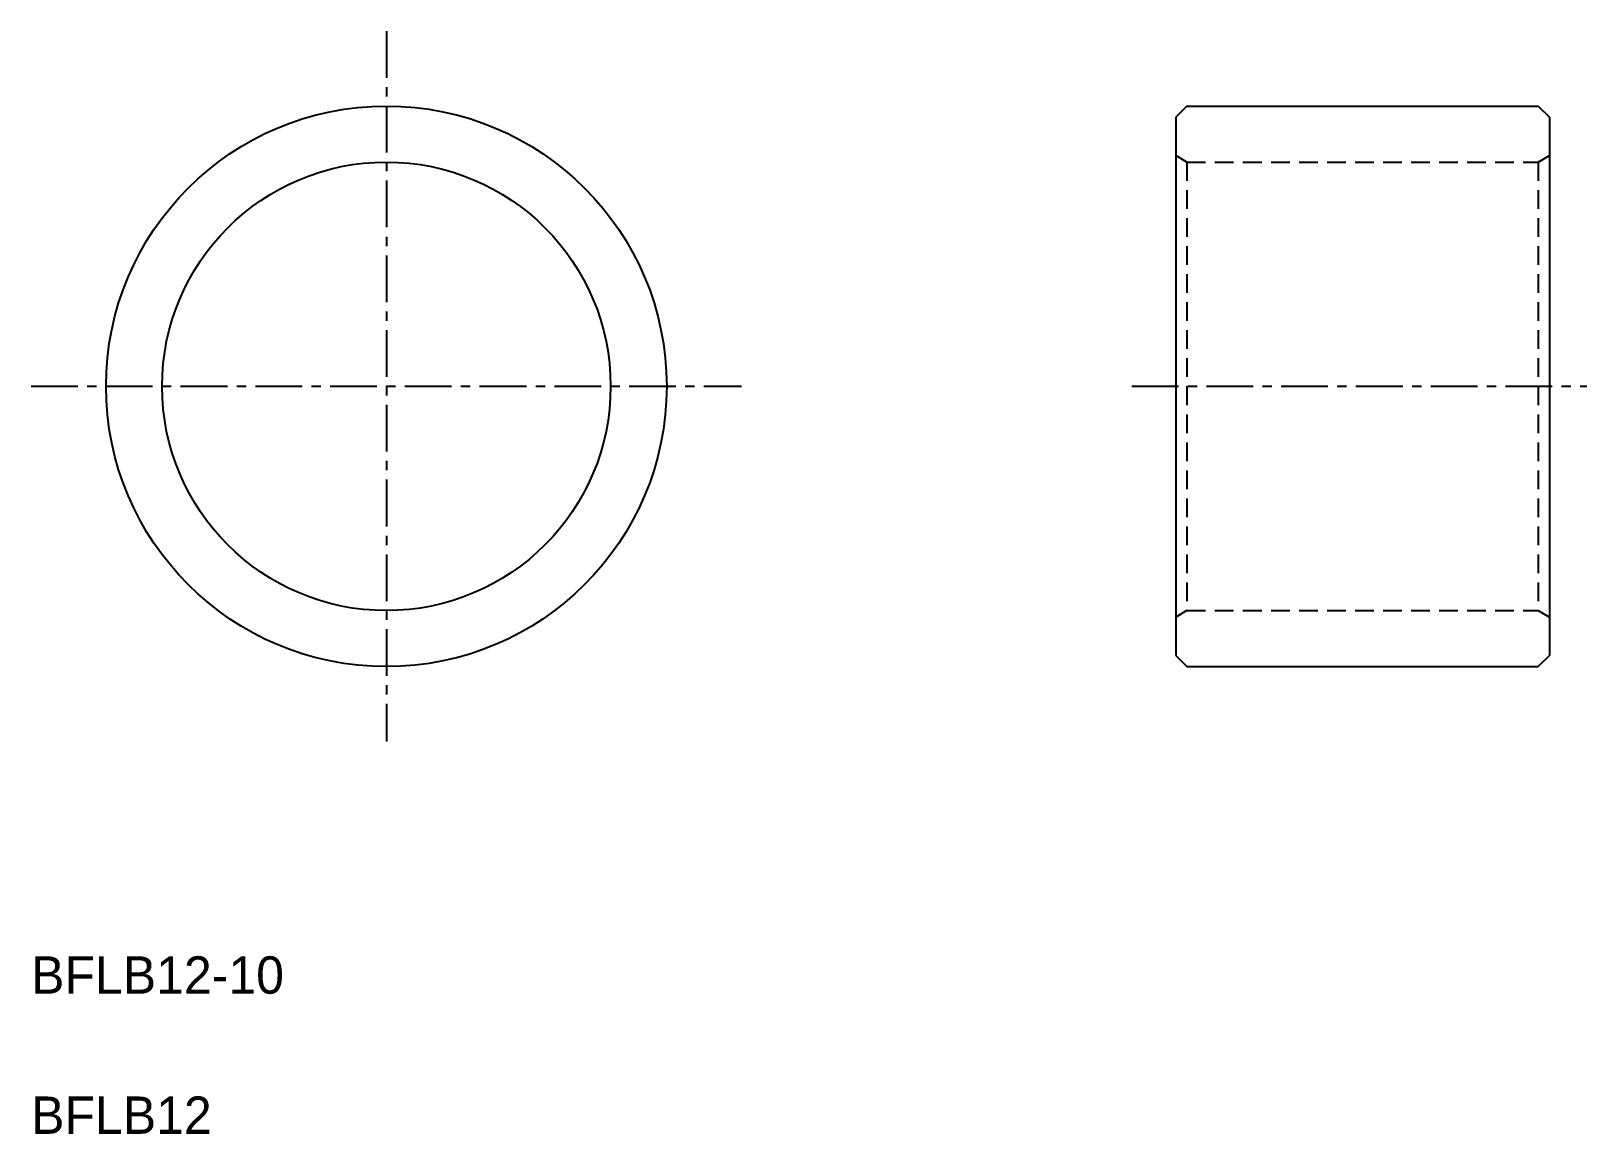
# Model space of a CAD drawing. Extents: x 38.3 to 79.9, y 31.8 to 61.3.
import ezdxf

# ---------------------------------------------------------------- set-up
doc = ezdxf.new("R2010")
doc.units = 0
doc.linetypes.add('CENTER', pattern=[2, 1.25, -0.25, 0.25, -0.25])
doc.linetypes.add('DASHED', pattern=[0.75, 0.5, -0.25])
doc.layers.get('0').update_dxf_attribs({"linetype": 'CONTINUOUS'})
doc.layers.add('CENTER', color=1, linetype='CENTER')

msp = doc.modelspace()

# ---------------------------------------------------------------- linework, layer by layer
at = {"color": 7, "linetype": 'CONTINUOUS'}
for p, q in [((69.192, 59.292), (68.892, 58.992)), ((69.192, 59.292), (78.592, 59.292)), ((78.592, 59.292), (78.892, 58.992)), ((68.892, 58.992), (68.892, 44.592)), ((78.892, 58.992), (78.892, 44.592)), ((68.892, 44.592), (69.192, 44.292)), ((78.892, 44.592), (78.592, 44.292)), ((69.192, 44.292), (78.592, 44.292))]:
    msp.add_line(p, q, dxfattribs=at)
at = {"color": 3, "linetype": 'DASHED'}
for p, q in [((69.192, 57.792), (68.892, 57.965)), ((78.592, 57.792), (78.892, 57.965)), ((69.192, 57.792), (69.192, 45.792)), ((69.192, 57.792), (78.592, 57.792)), ((78.592, 57.792), (78.592, 45.792)), ((69.192, 45.792), (68.892, 45.618)), ((69.192, 45.792), (78.592, 45.792)), ((78.592, 45.792), (78.892, 45.618))]:
    msp.add_line(p, q, dxfattribs=at)
at = {"color": 7, "linetype": 'CONTINUOUS'}
for radius in [7.5, 6]:
    msp.add_circle((47.773, 51.792), radius, dxfattribs=at)
at = {"layer": 'CENTER', "color": 1, "linetype": 'CENTER'}
for p, q in [((47.773, 61.296), (47.773, 42.288)), ((38.269, 51.792), (57.277, 51.792)), ((67.714, 51.792), (79.892, 51.792))]:
    msp.add_line(p, q, dxfattribs=at)

# ---------------------------------------------------------------- texts
at = {"color": 7, "linetype": 'CONTINUOUS'}
for s, p in [('BFLB12-10', (38.269, 35.542)), ('BFLB12', (38.269, 31.792))]:
    msp.add_text(s, height=1, dxfattribs=at).set_placement(p)

doc.saveas('drawing.dxf')
